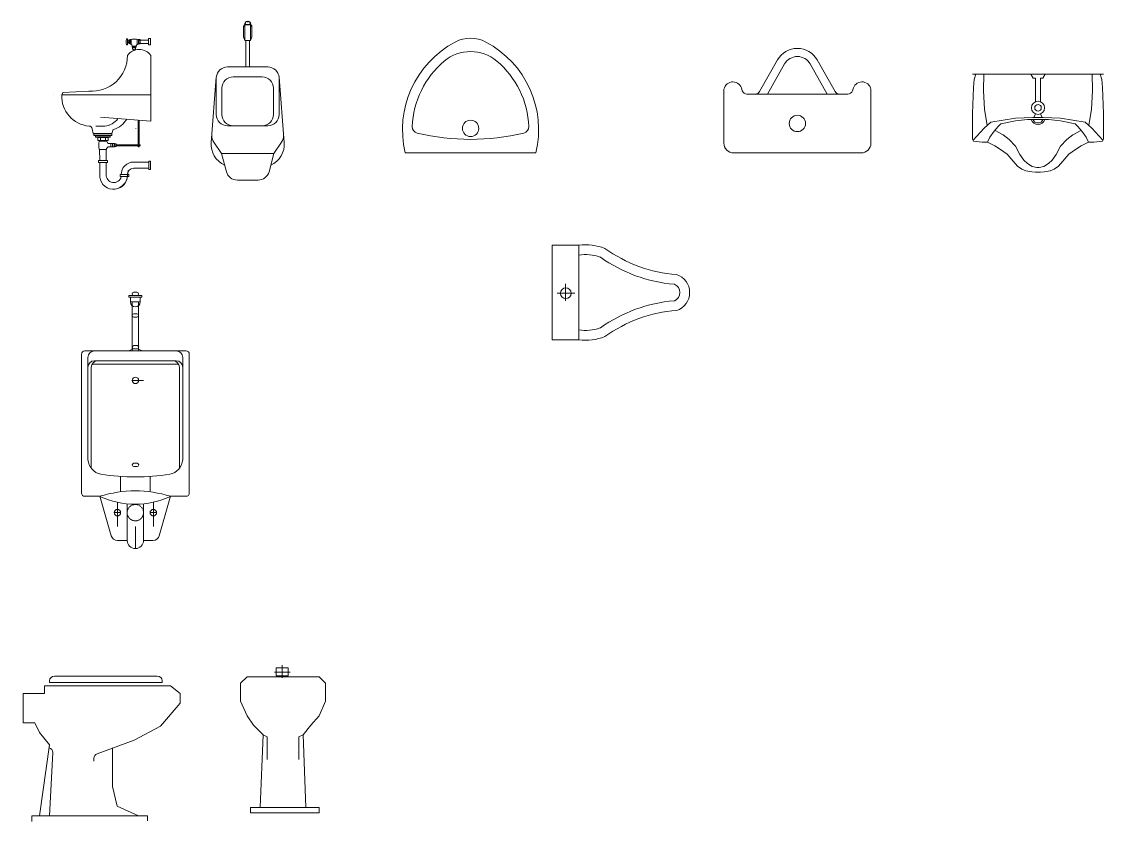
# Model space of a CAD drawing. Header units: inches. Extents: x 242965 to 445791, y 236206 to 423703.
# Drawn here: x 324522 to 327832, y 364289 to 366737 of the extents above; entities that cross this region are included whole.
import ezdxf

# ---------------------------------------------------------------- set-up
doc = ezdxf.new("R2010")
doc.units = ezdxf.units.IN
doc.header["$MEASUREMENT"] = 0
doc.linetypes.add('HIDDEN', pattern=[0.375, 0.25, -0.125])
doc.layers.add('9', color=251, linetype='Continuous', lineweight=13)
doc.layers.add('TOVL', color=9, linetype='Continuous')

# ---------------------------------------------------------------- blocks, each defined once
blk = doc.blocks.new('A$C2C8B6309')
for p, q in [((225.9, 460.3), (223.9, 460.3)), ((223.9, 442.4), (225.9, 442.4)), ((225.9, 442.4), (225.9, 460.3)), ((225.9, 454.6), (230.5, 454.6)), ((225.9, 449.4), (225.9, 453.9)), ((230.5, 448.7), (225.9, 448.7)), ((230.5, 454.6), (230.5, 448.7)), ((233.7, 458.6), (233.7, 444.5)), ((233.7, 444.5), (235.8, 444.5)), ((237, 458.6), (237, 444.1)), ((240.3, 439), (240.3, 435.2)), ((240.3, 437.6), (252.7, 437.6)), ((240.3, 435.2), (252.7, 435.2)), ((252.7, 435.2), (252.7, 439)), ((256, 444.1), (256, 458.6)), ((257.2, 444.5), (259.3, 444.5)), ((259.3, 444.5), (259.3, 458.1)), ((290, 456.5), (259.3, 456.5)), ((290, 446.1), (259.3, 446.1)), ((243, 423.7), (243, 429.1)), ((249.2, 425.9), (249.2, 429.1)), ((297.5, 409.9), (297.5, 208.8)), ((27.9, 296.4), (107.7, 300.6)), ((0, 288.6), (0, 288.6)), ((24.6, 288.6), (27.9, 296.4)), ((24.6, 288.6), (297.5, 288.6)), ((297.5, 208.8), (143.3, 220.8)), ((258.6, 211.8), (258.6, 136.1)), ((261.4, 136.1), (261.4, 211.7)), ((117.5, 185.3), (121, 171)), ((121, 171), (178.3, 171)), ((156.5, 192.8), (129, 192.8)), ((178.3, 171), (180.6, 180.1)), ((137.5, 159), (137.5, 158.5)), ((163.1, 147.2), (139.5, 147.2)), ((141, 148.9), (141, 147.2)), ((143.1, 148.9), (143.1, 158.5)), ((158.8, 148.9), (158.8, 158.5)), ((161.1, 148.9), (161.1, 147.2)), ((163.1, 146.1), (163.1, 147.2)), ((163.9, 159), (163.9, 158.5)), ((167.7, 140.4), (186.6, 140.4)), ((174.9, 140.4), (174.9, 129.4)), ((180.1, 140.4), (180.1, 129.4)), ((184.7, 140.4), (184.7, 129.4)), ((186.6, 140.4), (186.6, 129.4)), ((191.2, 136.1), (243.6, 136.1)), ((243.6, 132.8), (191.2, 132.8)), ((243.6, 136.1), (265.1, 136.1)), ((265.1, 132.8), (243.6, 132.8)), ((258.6, 132.8), (258.6, 129.5)), ((261.4, 129.5), (261.4, 132.8)), ((265.1, 136.1), (265.1, 132.8)), ((139.5, 122), (161.3, 122)), ((140.3, 122), (141, 87.7)), ((160.5, 122), (161.1, 87.7)), ((186.6, 129.4), (167.1, 129.4)), ((258.6, 129.5), (261.4, 129.5)), ((141, 81.8), (141, 46)), ((161.1, 81.8), (161.1, 46)), ((290.7, 83.3), (244.9, 83.3)), ((206.6, 39.3), (206.6, 37.3)), ((206.6, 37.3), (206.6, 38.7)), ((228, 56.9), (225.2, 34.2)), ((225.8, 39.3), (225.8, 38.7)), ((290.7, 64.1), (244.9, 64.1)), ((209.9, 10.3), (200.2, 4.2))]:
    blk.add_line(p, q)
for points in [[(232.4, 446.1), (232.4, 457.2), (230.5, 457.2), (230.5, 446.1)], [(241.6, 433.7), (241.6, 429.1), (250.8, 429.1), (250.8, 433.7)], [(260.6, 457.9), (260.6, 444.8), (265.1, 444.8), (265.1, 457.9)], [(295.9, 441.6), (295.9, 461.5), (290, 461.5), (290, 441.6)], [(123.3, 169.8), (123.3, 164.1), (177.7, 164.1), (177.7, 169.8)], [(127.8, 163), (127.8, 159), (172.6, 159), (172.6, 163)], [(135.3, 158.5), (135.3, 148.9), (166.7, 148.9), (166.7, 158.5)], [(187.3, 138.7), (187.3, 130.8), (191.2, 130.8), (191.2, 138.7)], [(137.6, 87.7), (137.6, 81.8), (164.4, 81.8), (164.4, 87.7)], [(295.9, 86.4), (295.9, 60.9), (290.7, 60.9), (290.7, 86.4)], [(203, 45.2), (203, 39.3), (229.8, 39.3), (229.8, 45.2)]]:
    blk.add_lwpolyline(points, close=True)
blk.add_polyline3d([(209.9, 10.3, 0), (220.3, 20.5, 0), (225.2, 34.2, 0)])
for centre, radius, start, end in [((247.6, 451.3), 26, 161.3382, 198.2804), ((223.9, 443.5), 1.04, 198.2804, 270), ((223.9, 459.3), 1.04, 90, 161.3382), ((245.5, 404.8), 55, 75.4745, 102.282), ((234.8, 439.1), 5.45, 358.586, 79.9978), ((258.2, 439.1), 5.45, 100.0022, 181.414), ((117, 408.9), 108.7, 265.125, 0.5352), ((261.6, 382.3), 45.3, 37.5229, 142.4771), ((116.4, 284.9), 91.9, 177.6768, 264.9746), ((148, 252.6), 60.5, 278.0637, 323.515), ((162.2, 252.1), 72.3, 286.6563, 328.6735), ((108, 183.6), 9.7, 9.9394, 87.7175), ((183.5, 180.1), 2.87, 101.1358, 180), ((246.9, 186.1), 4.5, 350.7844, 0), ((195.1, 134.5), 57, 167.0992, 192.5845), ((168.8, 146), 5.72, 178.4268, 258.5382), ((171.1, 120.3), 9.91, 113.5688, 170.0837), ((244.9, 44.9), 38.3, 90, 180), ((183.4, 42.4), 42.5, 175.1413, 355.0093), ((184, 43.3), 23, 173.3959, 348.3353), ((244.9, 44.9), 19.1, 90, 180)]:
    blk.add_arc(centre, radius, start, end)
blk = doc.blocks.new('A$C729A2026')
for p, q in [((98.9, 469.7, -500), (98.9, 438.2, -500)), ((103.1, 476.1, -500), (103.1, 427.7, -500)), ((120.4, 476.1, -500), (120.4, 427.7, -500)), ((124.6, 469.7, -500), (124.6, 438.2, -500)), ((98.9, 438.2, -500), (103.1, 427.7, -500)), ((124.6, 438.2, -500), (120.4, 427.7, -500)), ((103.1, 427.7, -500), (120.4, 427.7, -500)), ((106.1, 427.7, -500), (106.1, 346.5, -500)), ((117.4, 427.7, -500), (117.4, 346.5, -500)), ((50.2, 346.5, -500), (173.2, 346.5, -500)), ((15.7, 314.6, -500), (0, 114.7, -500)), ((15.7, 314.6, -500), (15.7, 200.9, -500)), ((67.6, 315.8, -500), (111.7, 315.8, -500)), ((155.8, 315.8, -500), (111.7, 315.8, -500)), ((207.8, 314.6, -500), (223.5, 114.7, -500)), ((207.8, 314.6, -500), (207.8, 200.9, -500)), ((33, 281.2, -500), (33, 200.9, -500)), ((190.5, 281.2, -500), (190.5, 200.9, -500)), ((67.6, 166.3, -500), (50.3, 166.3, -500)), ((67.6, 166.3, -500), (111.7, 166.3, -500)), ((155.8, 166.3, -500), (111.7, 166.3, -500)), ((155.8, 166.3, -500), (173.1, 166.3, -500)), ((7.9, 115.7, -500), (31.5, 81.4, -500)), ((215.6, 115.7, -500), (191.9, 81.4, -500)), ((31.5, 81.4, -500), (46.5, 25.7, -500)), ((31.5, 81.4, -500), (111.7, 81.4, -500)), ((191.9, 81.4, -500), (111.7, 81.4, -500)), ((191.9, 81.4, -500), (177, 25.7, -500)), ((80, 0, -500), (111.7, 0, -500)), ((143.5, 0, -500), (111.7, 0, -500))]:
    blk.add_line(p, q)
for centre, radius, start, end in [((50.2, 311.8, -500), 34.6, 90, 175.5162), ((173.2, 311.8, -500), 34.6, 4.4838, 90), ((67.6, 281.2, -500), 34.6, 90, 180), ((155.8, 281.2, -500), 34.6, 0, 90), ((50.3, 200.9, -500), 34.6, 180, 270), ((67.6, 200.9, -500), 34.6, 180, 270), ((155.8, 200.9, -500), 34.6, 270, 0), ((173.1, 200.9, -500), 34.6, 270, 0), ((36.4, 135.4, -500), 34.6, 175.5162, 214.5948), ((187.1, 135.4, -500), 34.6, 325.4052, 4.4838), ((69.1, 109.3, -500), 69.3, 175.5162, 246.1404), ((154.4, 109.3, -500), 69.3, 293.8596, 4.4838), ((80, 34.6, -500), 34.6, 195.0191, 270), ((143.5, 34.6, -500), 34.6, 270, 344.9809)]:
    blk.add_arc(centre, radius, start, end)
at = {"layer": 'TOVL'}
for p, q in [((103.1, 478.2, -500), (103.1, 476.6, -500)), ((105.8, 476.6, -500), (117.6, 476.6, -500)), ((110, 485.1, -500), (113.5, 485.1, -500)), ((120.4, 478.2, -500), (120.4, 476.6, -500))]:
    blk.add_line(p, q, dxfattribs=at)
for centre, start, end in [((105.8, 469.7, -500), 90, 180), ((110, 478.2, -500), 90, 180), ((113.5, 478.2, -500), 360, 90), ((117.6, 469.7, -500), 360, 90)]:
    blk.add_arc(centre, 6.93, start, end, dxfattribs=at)
blk = doc.blocks.new('A$C527C5817')
for p, q in [((145, 774.6), (175, 774.6)), ((145, 774.6), (145, 769.6)), ((145, 769.6), (155, 769.6)), ((150, 755), (150, 769.6)), ((175, 769.6), (155, 769.6)), ((160, 784.6), (169.9, 784.6)), ((160, 784.6), (168.1, 784.6)), ((160, 774.6), (169.9, 774.6)), ((175, 774.6), (185, 774.6)), ((185, 769.6), (175, 769.6)), ((180, 755), (180, 769.6)), ((185, 774.6), (185, 769.6)), ((150, 755), (180, 755)), ((155, 605), (155, 755)), ((175, 605), (175, 755)), ((160, 718.6), (169.9, 718.6)), ((160, 718.6), (168.1, 718.6)), ((160, 708.6), (169.9, 708.6)), ((10, 605), (40, 605)), ((40, 605), (290, 605)), ((160.6, 621.4), (170.4, 621.4)), ((160.6, 621.4), (168.7, 621.4)), ((160.6, 611.4), (170.4, 611.4)), ((320, 605), (290, 605)), ((0, 595), (0, 170)), ((20, 585), (20, 555)), ((32.7, 565), (297.3, 565)), ((40, 575), (290, 575)), ((310, 585), (310, 555)), ((330, 595), (330, 170)), ((20, 555), (20, 272.2)), ((30, 555), (30, 246.1)), ((300, 555), (300, 246.1)), ((310, 555), (310, 272.2)), ((155, 515), (190, 515)), ((160.6, 261.2), (170.4, 261.2)), ((160.6, 261.2), (168.7, 261.2)), ((160.6, 251.2), (170.4, 251.2)), ((120, 173.8), (120, 220.7)), ((210, 173.7), (210, 220.7)), ((56.7, 160), (10, 160)), ((91.1, 39.5), (56.7, 160)), ((110, 141.6), (110, 68.1)), ((140, 25), (140, 136.7)), ((190, 25), (190, 136.8)), ((220, 141.8), (220, 68.1)), ((238.1, 39.5), (272.3, 160)), ((320, 160), (272.3, 160)), ((120, 110), (100, 110)), ((230, 110), (210, 110)), ((165, 68.1), (165, 0)), ((140, 25), (110.3, 25)), ((190, 25), (218.9, 25))]:
    blk.add_line(p, q)
for centre in [(165, 515), (110, 110), (220, 110)]:
    blk.add_circle(centre, 10)
at = {"linetype": 'HIDDEN'}
blk.add_circle((165, 110), 25, dxfattribs=at)
for centre, radius, start, end in [((160, 779.6), 5, 90, 270), ((169.9, 779.6), 5, 270, 90), ((165, 755), 15, 180, 0), ((160, 713.6), 5, 90, 270), ((169.9, 713.6), 5, 270, 90), ((10, 595), 10, 90, 180), ((40, 585), 20, 90, 180), ((165.6, 573.1), 38.3, 56.4807, 123.5193), ((160.6, 616.4), 5, 90, 270), ((170.4, 616.4), 5, 270, 90), ((290, 585), 20, 0, 90), ((320, 595), 10, 0, 90), ((40, 555), 20, 90, 180), ((50, 555), 20, 90, 180), ((280, 555), 20, 0, 90), ((290, 555), 20, 360, 90), ((69.5, 276.1), 49.6, 184.5578, 258.3083), ((260.5, 276.1), 49.6, 281.6917, 355.4422), ((160.6, 256.2), 5, 90, 270), ((170.4, 256.2), 5, 270, 90), ((165, 892.8), 673.6, 260.9824, 279.0176), ((10, 170), 10, 180, 270), ((164.5, -182.3), 358.9, 72.5165, 107.4835), ((320, 170), 10, 270, 0), ((164.5, 385.3), 249.8, 244.4285, 295.5715), ((110.3, 45), 20, 195.9346, 270), ((218.9, 45), 20, 270, 344.1544), ((165, 25), 25, 180, 0)]:
    blk.add_arc(centre, radius, start, end)
blk = doc.blocks.new('A$C235E10C9')
for p, q in [((100.5, 445), (415.2, 445)), ((455.2, 415), (69.5, 415)), ((69.5, 415), (69.5, 391.9)), ((85.5, 425), (85.5, 430)), ((430.2, 425), (85.5, 425)), ((430.2, 430), (430.2, 425)), ((485.2, 391.9), (455.2, 415)), ((69.5, 391.9), (4.8, 391.9)), ((4.8, 391.9), (4.8, 301.9)), ((485.2, 361.9), (485.2, 391.9)), ((425.2, 291.9), (485.2, 361.9)), ((4.8, 301.9), (39.9, 301.9)), ((39.9, 301.9), (54.9, 271.9)), ((54.9, 271.9), (84.9, 233.8)), ((344.2, 248.8), (425.2, 291.9)), ((84.9, 233.8), (54.9, 16.9)), ((84.9, 233.8), (84.1, 225.4)), ((231.4, 206.8), (344.2, 248.8)), ((95.5, 210.9), (85.5, 16.9)), ((277.7, 106.9), (277.7, 225.5)), ((221.4, 192.6), (221.4, 183.9)), ((292.7, 46.9), (277.7, 106.9)), ((357.4, 16.9), (292.7, 46.9)), ((385.2, 16.9), (31.2, 16.9)), ((31.2, 16.9), (31.2, 0)), ((385.2, 1.9), (385.2, 16.9))]:
    blk.add_line(p, q)
blk.add_polyline3d([(0, 0, 0), (0, 0, 0)])
for centre, start, end in [((100.5, 430), 90, 180), ((415.2, 430), 360, 90), ((80.5, 210.9), 0, 75.9638), ((236.4, 192.6), 109.3316, 180)]:
    blk.add_arc(centre, 15, start, end)
blk = doc.blocks.new('A$C16042013')
for p, q in [((103.3, 430.8), (151.5, 430.8)), ((127.1, 452.3), (127.1, 413)), ((20, 416.9), (0, 396.9)), ((110, 416.9), (20, 416.9)), ((110, 416.9), (240, 416.9)), ((240, 416.9), (260, 396.9)), ((0, 396.9), (0, 341.9)), ((260, 396.9), (260, 341.9)), ((0, 341.9), (20, 296.9)), ((260, 341.9), (240, 296.9)), ((20, 296.9), (39, 268.8)), ((39, 268.8), (69, 238.8)), ((215, 268.8), (191, 238.8)), ((240, 296.9), (215, 268.8)), ((69, 238.8), (60, 16.9)), ((69, 238.8), (81.7, 233.2)), ((81.7, 233.2), (81.7, 163.8)), ((191, 238.8), (178.3, 233.2)), ((178.3, 233.2), (178.3, 163.8)), ((191, 238.8), (200, 16.9))]:
    blk.add_line(p, q)
for points in [[(108.5, 419.7), (108.5, 444.2), (145.6, 444.2), (145.6, 419.7)], [(30, 0), (30, 16.9), (240, 16.9), (240, 0)]]:
    blk.add_lwpolyline(points, close=True)
blk.add_polyline3d([(135, 0, 0), (135, 0, 0)])
blk = doc.blocks.new('A$C4DA575E6')
for p, q in [((185, 288.1), (178.3, 300)), ((215, 288.1), (221.7, 300)), ((192.8, 288.1), (185, 288.1)), ((192.8, 215.5), (192.8, 288.1)), ((207.2, 215.5), (207.2, 288.1)), ((207.2, 288.1), (215, 288.1))]:
    blk.add_line(p, q)
for points in [[(390.6, 300), (395.1, 283.5), (397.6, 258.6), (400, 179.4), (400, 100.9), (397.6, 95), (370.6, 91.4), (354.5, 91.9), (332, 80.8), (314.6, 69.8), (294.8, 55.1), (276.4, 33.5), (263.1, 18.4), (249.3, 8.7), (237.3, 3.8), (218.7, 1.3), (207.2, 0), (200, 0), (192.8, 0), (181.3, 1.3), (162.7, 3.8), (150.7, 8.7), (136.9, 18.4), (123.6, 33.5), (105.2, 55.1), (85.4, 69.8), (68, 80.8), (45.5, 91.9), (29.4, 91.4), (2.4, 95), (0, 100.9), (0, 179.4), (2.4, 258.6), (4.9, 283.5), (9.4, 300)], [(0, 300), (200, 300), (400, 300)], [(44.9, 143.7), (36.2, 192.2), (33.1, 250.3), (34.3, 300)], [(355.1, 143.7), (363.8, 192.2), (366.9, 250.3), (365.7, 300)], [(398.8, 98), (365, 134.7), (344.6, 153.2), (269.2, 165.4), (216.2, 167.3), (200, 167.3), (183.8, 167.3), (130.8, 165.4), (55.4, 153.2), (35, 134.7), (1.2, 98)], [(192.2, 178.1), (187.3, 167.3)], [(207.8, 178.1), (212.7, 167.3)], [(45.5, 91.9), (52.9, 106.6), (66.3, 125.2), (77.8, 139.2), (86.1, 147.5), (130.8, 157.1), (167.9, 160.9), (200, 160.9), (232.1, 160.9), (269.2, 157.1), (313.9, 147.5), (322.2, 139.2), (333.7, 125.2), (347.1, 106.6), (354.5, 91.9)], [(331.4, 127.9), (306.9, 114.3), (288.4, 100.2), (269.2, 79.2), (255.1, 53.6), (243.6, 37), (232.1, 26.8), (218.1, 17.2), (203.4, 14), (200, 14), (196.6, 14), (181.9, 17.2), (167.9, 26.8), (156.4, 37), (144.9, 53.6), (130.8, 79.2), (111.6, 100.2), (93.1, 114.3), (68.6, 127.9)]]:
    blk.add_lwpolyline(points)
for points in [[(200, 176.6, 1), (200, 216.8, 1)], [(200, 206.8, 1), (200, 186.6, 1)]]:
    blk.add_lwpolyline(points, format="xyb", close=True)
for points in [[(179.2, 160.9, 0.329592), (200, 145.5, 0.329592), (220.8, 160.9, 0.329592)], [(184.5, 160.9, 0.30411), (200, 150.5, 0.30411), (215.5, 160.9)]]:
    blk.add_lwpolyline(points, format="xyb")

msp = doc.modelspace()

# ---------------------------------------------------------------- linework, layer by layer
at = {"layer": '9', "linetype": 'ByBlock'}
for p, q in [((326779.941, 366523.028), (326834.702, 366619.867)), ((326804.354, 366515.411), (326856.463, 366607.562)), ((326986.914, 366515.411), (326934.805, 366607.562)), ((327011.327, 366523.028), (326956.567, 366619.867)), ((326727.159, 366525.547), (326724.148, 366534.33)), ((327064.109, 366525.547), (327067.121, 366534.33)), ((326670.634, 366525.411), (326670.634, 366365.411)), ((327049.92, 366515.411), (326741.349, 366515.411)), ((327120.634, 366525.411), (327120.634, 366365.411)), ((326700.634, 366335.411), (327090.634, 366335.411)), ((326160.354, 365905.861), (326214.304, 365905.861)), ((326185.742, 365934.404), (326185.742, 365882.076))]:
    msp.add_line(p, q, dxfattribs=at)
msp.add_lwpolyline([(325848.702, 366674.857, 0.34176682), (325695.634, 366335.411), (326095.634, 366335.411, 0.34176682), (325942.566, 366674.857, 0.24923814)], format="xyb", close=True, dxfattribs=at)
msp.add_lwpolyline([(326145.803, 365763.052), (326145.803, 366053.052), (326226.869, 366053.052), (326226.869, 365763.052)], close=True, dxfattribs=at)
for centre, radius in [((325895.634, 366410.411), 25), ((326895.634, 366425.411), 25), ((326187.063, 365905.783), 16.432)]:
    msp.add_circle(centre, radius, dxfattribs=at)
for centre, radius, start, end in [((325895.634, 366520.592), 125, 50.033828, 129.966172), ((326895.634, 366585.411), 70, 29.487126, 150.512874), ((325991.468, 366406.245), 274.195, 129.966172, 177.876432), ((325799.801, 366406.245), 274.195, 2.123568, 50.033828), ((326895.634, 366585.411), 45, 29.487126, 150.512874), ((326698.134, 366525.411), 27.5, 18.924644, 180), ((327093.134, 366525.411), 27.5, 0, 161.075356), ((326741.349, 366530.411), 15, 198.924644, 270), ((326766.884, 366530.411), 15, 270, 330.512874), ((327024.384, 366530.411), 15, 209.487126, 270), ((327024.384, 366530.411), 15, 209.487126, 270), ((327049.92, 366530.411), 15, 270, 341.075356), ((325737.447, 366415.664), 20, 177.876432, 256.458971), ((326053.822, 366415.664), 20, 283.541029, 2.123568), ((325895.634, 367072.489), 695.605, 256.458971, 283.541029), ((326700.634, 366365.411), 30, 180, 270), ((327090.634, 366365.411), 30, 270, 0), ((326246.869, 365888.052), 166.208, 68.83874, 96.911227), ((326556.191, 366385.792), 423.83, 233.966327, 265.888359), ((326246.869, 365888.052), 136.208, 70.677694, 98.44353), ((326290.283, 366011.869), 5, 54.582123, 70.677694), ((326556.191, 366385.792), 453.83, 234.582123, 265.257633), ((326509.005, 365908.791), 56.802, 359.255345, 72.799402), ((326518.257, 365928.532), 5, 64.889482, 85.257633), ((326509.005, 365908.791), 26.802, 359.255345, 64.889482), ((326509.005, 365907.314), 26.802, 295.110518, 0.744655), ((326509.005, 365907.314), 56.802, 287.200598, 0.744655), ((326556.191, 365430.313), 453.83, 94.742367, 125.417877), ((326518.257, 365887.572), 5, 274.742367, 295.110518), ((326556.191, 365430.313), 423.83, 94.111641, 126.033673), ((326246.869, 365928.052), 136.208, 261.55647, 289.322306), ((326246.869, 365928.052), 166.208, 263.088773, 291.16126), ((326290.283, 365804.235), 5, 289.322306, 305.417877)]:
    msp.add_arc(centre, radius, start, end, dxfattribs=at)

# ---------------------------------------------------------------- block references
at = {"layer": '9'}
for name, p in [('A$C729A2026', (325102.029, 366252.133)), ('A$C2C8B6309', (324620.029, 366224.133)), ('A$C4DA575E6', (327431.876, 366276.499)), ('A$C527C5817', (324705.029, 365124.133)), ('A$C16042013', (325192.029, 364315.133)), ('A$C235E10C9', (324522.029, 364289.133))]:
    msp.add_blockref(name, p, dxfattribs=at)

doc.saveas('drawing.dxf')
